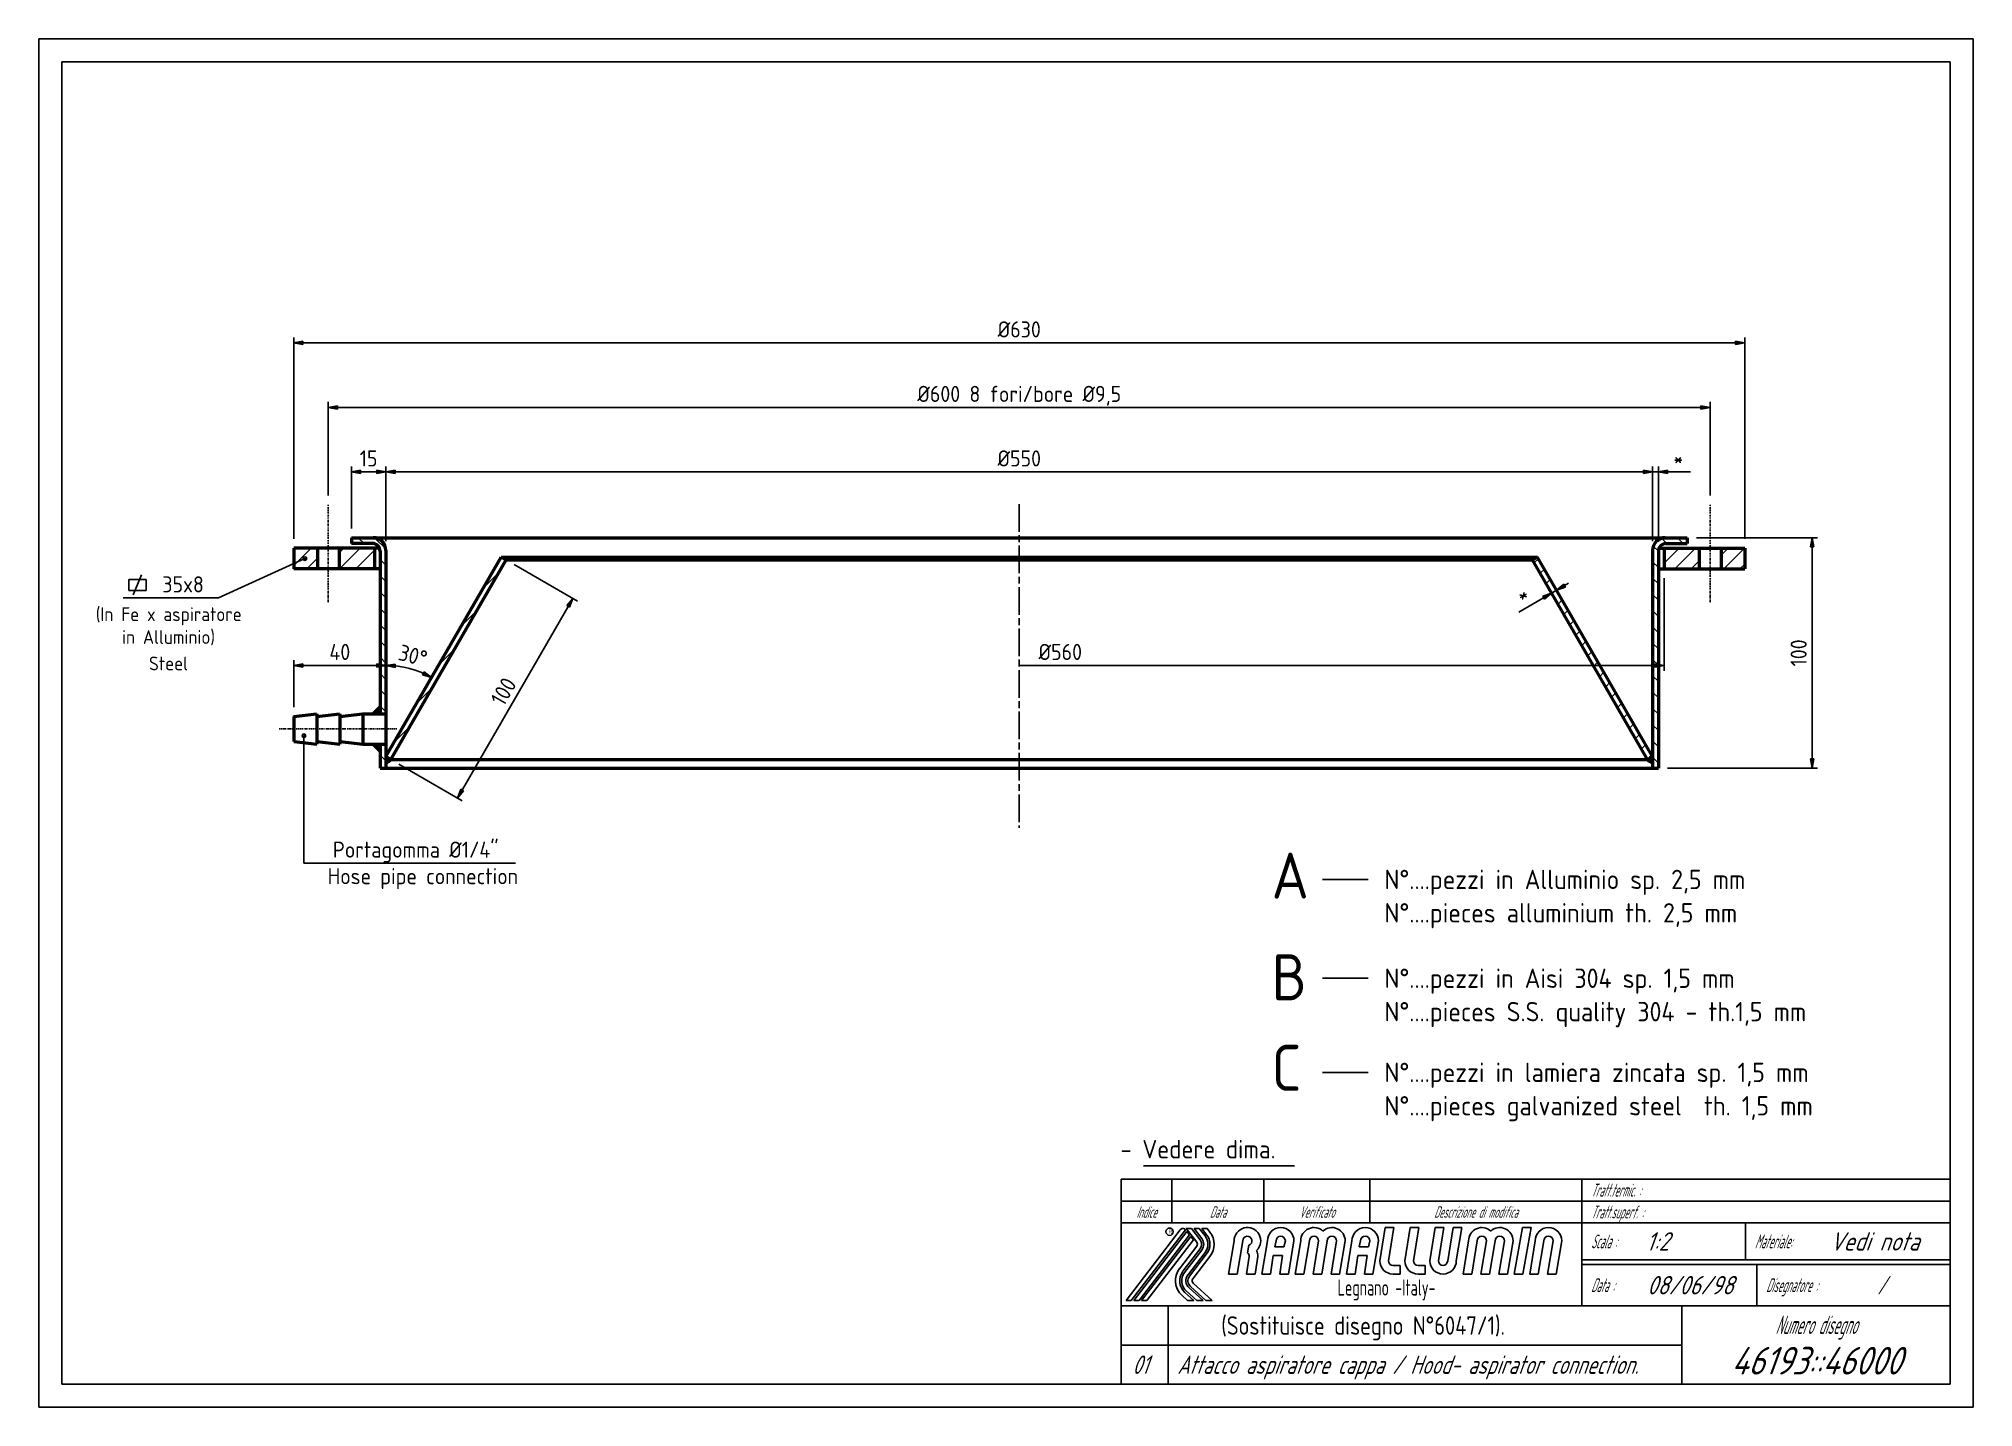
# Model space of a CAD drawing. Header units: millimetres. Extents: x 0 to 840, y 0 to 594.
import ezdxf
from ezdxf.enums import TextEntityAlignment as Align

# ---------------------------------------------------------------- set-up
doc = ezdxf.new("R2010")
doc.units = ezdxf.units.MM
for name, pattern in [('AM_ISO02W050', [7.5, 6, -1.5]), ('AM_ISO08W050', [18, 12, -1.5, 3, -1.5]), ('BORDER', [1.75, 0.5, -0.25, 0.5, -0.25, 0, -0.25]), ('DASHDOT', [1, 0.5, -0.25, 0, -0.25])]:
    doc.linetypes.add(name, pattern=pattern)
doc.layers.add('4', color=7, linetype='Continuous')
for name, color, linetype, lineweight in [('AM_0', 7, 'Continuous', 50), ('AM_3', 6, 'AM_ISO02W050', 25), ('AM_5', 3, 'Continuous', 25), ('AM_7', 4, 'AM_ISO08W050', 25), ('AM_8', 1, 'Continuous', 25)]:
    doc.layers.add(name, color=color, linetype=linetype, lineweight=lineweight)
doc.styles.get("Standard").update_dxf_attribs({"font": 'ISOCP.SHX'})

msp = doc.modelspace()

# ---------------------------------------------------------------- linework, layer by layer
at = {"layer": '4', "color": 3, "linetype": 'Continuous'}
for p, q in [((0, 594), (0, 0)), ((840, 594), (0, 594)), ((840, 0), (840, 594)), ((829.999, 89.5), (469.999, 89.5)), ((495.661, 77.0563), (472.107, 46.3719)), ((497.954, 77.0563), (474.411, 46.3719)), ((498.507, 76.3531), (475.491, 46.3719)), ((498.242, 77.6281), (500.546, 77.6281)), ((498.242, 77.6281), (502.85, 71.6281)), ((499.658, 74.8531), (498.507, 76.3531)), ((500.546, 77.6281), (504.303, 72.725)), ((501.638, 77.6281), (503.93, 77.6281)), ((501.638, 77.6281), (504.987, 73.2594)), ((503.93, 77.6281), (506.438, 74.3844)), ((505.022, 77.6281), (507.315, 77.6281)), ((507.122, 74.9094), (505.022, 77.6281)), ((508.561, 76.0156), (507.315, 77.6281)), ((499.658, 74.8531), (477.795, 46.3719)), ((500.199, 74.1406), (478.887, 46.3719)), ((501.35, 72.6406), (481.179, 46.3719)), ((502.85, 69.8844), (495.399, 60.1531)), ((504.303, 68.7781), (496.838, 59.0469)), ((504.987, 68.225), (497.522, 58.5219)), ((501.35, 72.6406), (500.199, 74.1406)), ((506.438, 67.1281), (498.976, 57.4156)), ((507.122, 66.6125), (499.658, 56.8906)), ((508.561, 65.4969), (501.099, 55.7844)), ((829.999, 64), (669.999, 64)), ((830, 62), (669.999, 62)), ((498.254, 50.4781), (502.815, 46.3719)), ((499.479, 51.8469), (505.538, 46.3719)), ((500.054, 52.4844), (506.822, 46.3719)), ((501.291, 53.825), (509.546, 46.3719)), ((474.411, 46.3719), (472.107, 46.3719)), ((477.795, 46.3719), (475.491, 46.3719)), ((481.179, 46.3719), (478.887, 46.3719)), ((496.454, 48.4906), (498.807, 46.3719)), ((497.679, 49.8406), (501.53, 46.3719)), ((501.53, 46.3719), (498.807, 46.3719)), ((505.538, 46.3719), (502.815, 46.3719)), ((509.546, 46.3719), (506.822, 46.3719)), ((469.999, 27), (713.508, 27)), ((0, 0), (840, 0))]:
    msp.add_line(p, q, dxfattribs=at)
at = {"layer": '4', "color": 7, "linetype": 'Continuous'}
for p, q in [((830, 584), (10, 584)), ((10, 584), (10, 10)), ((830, 10), (830, 584)), ((830, 99), (469.999, 99)), ((469.999, 99), (469.999, 10)), ((491.999, 99), (491.999, 80)), ((531.999, 99), (531.999, 80)), ((577.999, 99), (577.999, 80)), ((669.999, 99), (669.999, 80)), ((829.999, 80), (469.999, 80)), ((584.675, 78.0036), (582.275, 63.6036)), ((584.675, 78.0036), (588.42, 78.0036)), ((586.02, 63.6036), (588.42, 78.0036)), ((595.535, 78.0036), (593.135, 63.6036)), ((595.535, 78.0036), (599.278, 78.0036)), ((596.878, 63.6036), (599.278, 78.0036)), ((606.394, 78.0036), (603.994, 63.6036)), ((606.394, 78.0036), (610.139, 78.0036)), ((607.739, 63.6036), (610.139, 78.0036)), ((611.771, 63.6036), (614.171, 78.0036)), ((614.171, 78.0036), (617.916, 78.0036)), ((617.916, 78.0036), (615.516, 63.6036)), ((644.29, 78.0036), (640.69, 57.8474)), ((644.29, 78.0036), (648.035, 78.0036)), ((648.035, 78.0036), (644.435, 57.8474)), ((669.999, 80), (669.999, 44)), ((741.108, 80), (741.108, 64)), ((519.059, 72.2474), (516.659, 57.8474)), ((522.802, 72.2474), (520.402, 57.8474)), ((525.392, 70.3161), (524.884, 67.067)), ((533.52, 72.2474), (531.12, 57.8474)), ((537.263, 72.2474), (536.663, 69.6318)), ((540.694, 69.6318), (536.663, 69.6318)), ((541.294, 72.2474), (540.694, 69.6318)), ((545.039, 72.2474), (542.639, 57.8474)), ((547.978, 72.2474), (545.578, 57.8474)), ((551.724, 72.2474), (549.324, 57.8474)), ((555.755, 72.2474), (553.355, 57.8474)), ((559.498, 72.2474), (557.098, 57.8474)), ((563.532, 72.2474), (561.132, 57.8474)), ((567.275, 72.2474), (564.875, 57.8474)), ((570.216, 72.2474), (567.816, 57.8474)), ((573.959, 72.2474), (573.359, 69.6318)), ((577.39, 69.6318), (573.359, 69.6318)), ((577.99, 72.2474), (577.39, 69.6318)), ((581.735, 72.2474), (579.335, 57.8474)), ((620.855, 72.2474), (618.455, 57.8474)), ((624.598, 72.2474), (622.198, 57.8474)), ((628.632, 72.2474), (626.232, 57.8474)), ((632.375, 72.2474), (629.975, 57.8474)), ((636.406, 72.2474), (634.006, 57.8474)), ((640.151, 72.2474), (637.751, 57.8474)), ((649.775, 72.2474), (647.375, 57.8474)), ((653.52, 72.2474), (651.12, 57.8474)), ((657.551, 72.2474), (655.151, 57.8474)), ((661.294, 72.2474), (658.894, 57.8474)), ((525.635, 65.4974), (524.435, 57.8474)), ((529.378, 65.4974), (528.178, 57.8474)), ((536.063, 65.9193), (534.863, 57.8474)), ((540.094, 65.9193), (536.063, 65.9193)), ((540.094, 65.9193), (538.894, 57.8474)), ((572.759, 65.9193), (571.559, 57.8474)), ((576.79, 65.9193), (572.759, 65.9193)), ((576.79, 65.9193), (575.59, 57.8474)), ((588.035, 61.588), (591.194, 61.588)), ((591.194, 61.588), (591.194, 57.8474)), ((598.894, 61.588), (602.055, 61.588)), ((602.055, 61.588), (602.055, 57.8474)), ((746, 62), (746, 44)), ((520.402, 57.8474), (516.659, 57.8474)), ((524.435, 57.8474), (528.178, 57.8474)), ((531.12, 57.8474), (534.863, 57.8474)), ((538.894, 57.8474), (542.639, 57.8474)), ((545.578, 57.8474), (549.324, 57.8474)), ((553.355, 57.8474), (557.098, 57.8474)), ((561.132, 57.8474), (564.875, 57.8474)), ((567.816, 57.8474), (571.559, 57.8474)), ((567.816, 57.8474), (570.059, 57.8474)), ((575.59, 57.8474), (578.016, 57.8474)), ((575.59, 57.8474), (579.335, 57.8474)), ((588.035, 57.8474), (591.194, 57.8474)), ((598.894, 57.8474), (602.055, 57.8474)), ((618.455, 57.8474), (622.198, 57.8474)), ((626.232, 57.8474), (629.975, 57.8474)), ((634.006, 57.8474), (637.751, 57.8474)), ((640.69, 57.8474), (644.435, 57.8474)), ((647.375, 57.8474), (651.12, 57.8474)), ((655.151, 57.8474), (658.894, 57.8474)), ((829.999, 44), (469.999, 44)), ((490.399, 10), (490.399, 44)), ((713.508, 44), (713.508, 10)), ((10, 10), (830, 10))]:
    msp.add_line(p, q, dxfattribs=at)
at = {"layer": '4', "color": 3, "linetype": 'Continuous'}
msp.add_circle((491.042, 76.2125), 1.5932, dxfattribs=at)
for centre, radius, start, end in [((496.803, 76.2125), 1.4325, 37.0199, 142.98), ((501.711, 70.7469), 8.6329, 322.545, 37.5534), ((501.711, 70.7469), 1.4288, 322.867, 37.7278), ((501.722, 70.7469), 3.2476, 322.684, 37.5786), ((501.711, 70.7469), 4.1253, 322.479, 37.521), ((501.711, 70.7469), 5.9478, 322.525, 37.6181), ((501.711, 70.7469), 6.8141, 322.547, 37.5782), ((502.25, 54.9125), 8.6444, 142.447, 227.925), ((502.25, 54.9125), 6.8141, 142.547, 227.925), ((502.25, 54.9125), 5.9478, 142.525, 227.966), ((502.25, 54.9125), 4.129, 142.519, 227.858), ((502.238, 54.9125), 3.2553, 142.371, 227.976), ((502.25, 54.9125), 1.4439, 142.386, 227.902)]:
    msp.add_arc(centre, radius, start, end, dxfattribs=at)
at = {"layer": '4', "color": 7, "linetype": 'Continuous'}
for centre, radius, start, end in [((524.82, 72.2474), 5.7609, 313.405, 180), ((539.278, 72.2474), 5.7609, 0, 180), ((553.739, 72.2474), 5.759, 47.375, 180), ((561.516, 72.2474), 5.7609, 0, 132.556), ((575.975, 72.2474), 5.7609, 0, 180), ((626.616, 72.2474), 5.759, 47.375, 180), ((634.39, 72.2474), 5.7609, 0, 132.556), ((655.535, 72.2474), 5.7562, 0, 180), ((524.82, 72.2474), 2.0141, 286.495, 180), ((523.62, 65.4974), 5.7609, 0, 26.4345), ((539.278, 72.2474), 2.0156, 0, 180), ((553.739, 72.2474), 2.0156, 0, 180), ((561.516, 72.2474), 2.0156, 0, 180), ((575.975, 72.2474), 2.0156, 0, 180), ((626.616, 72.2474), 2.0156, 0, 180), ((634.39, 72.2474), 2.0203, 0, 180), ((655.535, 72.2474), 2.0156, 0, 180), ((523.62, 65.4974), 2.0156, 0, 51.1434), ((588.035, 63.6036), 5.7609, 180, 270), ((588.035, 63.6036), 2.0156, 180, 270), ((598.894, 63.6036), 5.7562, 180, 270), ((598.894, 63.6036), 2.0156, 180, 270), ((609.755, 63.6036), 5.7609, 180, 0), ((609.755, 63.6036), 2.0156, 180, 0)]:
    msp.add_arc(centre, radius, start, end, dxfattribs=at)
at = {"layer": 'AM_0', "color": 7, "linetype": 'Continuous'}
for p, q in [((110.756, 372.918), (110.756, 363.918)), ((147.989, 372.918), (110.756, 372.918)), ((121.006, 372.918), (121.006, 363.918)), ((130.506, 372.918), (130.506, 363.918)), ((135.756, 377.418), (715.756, 377.418)), ((135.756, 377.418), (135.756, 374.918)), ((144.956, 374.918), (135.756, 374.918)), ((145.756, 372.918), (145.756, 363.918)), ((148.256, 371.618), (148.256, 300.998)), ((150.756, 371.918), (150.756, 277.418)), ((700.756, 371.918), (700.756, 277.418)), ((703.256, 371.618), (703.256, 277.418)), ((703.523, 372.918), (740.756, 372.918)), ((705.756, 372.918), (705.756, 363.918)), ((706.556, 374.918), (715.756, 374.918)), ((715.756, 377.418), (715.756, 374.918)), ((721.006, 372.918), (721.006, 363.918)), ((730.506, 372.918), (730.506, 363.918)), ((740.756, 372.918), (740.756, 363.918)), ((148.256, 363.918), (110.756, 363.918)), ((150.756, 282.418), (200.756, 369.02)), ((152.921, 281.168), (202.921, 367.77)), ((202.921, 367.77), (200.756, 369.02)), ((200.756, 369.02), (650.756, 369.02)), ((202.921, 367.77), (648.591, 367.77)), ((648.591, 367.77), (650.756, 369.02)), ((698.591, 281.168), (648.591, 367.77)), ((700.756, 282.418), (650.756, 369.02)), ((703.256, 363.918), (740.756, 363.918)), ((145.256, 300.998), (148.256, 303.998)), ((110.756, 299.868), (120.756, 300.998)), ((110.756, 299.868), (110.756, 288.968)), ((120.756, 300.998), (120.756, 287.838)), ((120.756, 299.868), (130.756, 300.998)), ((130.756, 300.998), (130.756, 287.838)), ((130.756, 299.868), (140.756, 300.998)), ((140.756, 300.998), (150.756, 300.998)), ((140.756, 300.998), (140.756, 287.838)), ((110.756, 288.968), (120.756, 287.838)), ((120.756, 288.968), (130.756, 287.838)), ((130.756, 288.968), (140.756, 287.838)), ((140.756, 287.838), (150.756, 287.838)), ((145.256, 287.838), (148.256, 284.838)), ((148.256, 287.838), (148.256, 277.418)), ((148.256, 277.418), (703.256, 277.418)), ((152.921, 281.168), (150.756, 282.418)), ((152.921, 281.168), (698.591, 281.168)), ((698.591, 281.168), (700.756, 282.418))]:
    msp.add_line(p, q, dxfattribs=at)
for centre, radius, start, end in [((144.956, 371.618), 3.3, 0, 90), ((145.256, 371.918), 5.5, 0, 90), ((706.256, 371.918), 5.5, 90, 180), ((706.556, 371.618), 3.3, 90, 180), ((150.756, 282.418), 2.5, 270, 330), ((700.756, 282.418), 2.5, 210, 270)]:
    msp.add_arc(centre, radius, start, end, dxfattribs=at)
at = {"layer": 'AM_3', "color": 3, "linetype": 'Continuous'}
for p, q in [((705.756, 359.918), (705.756, 319.667)), ((110.756, 303.868), (110.756, 324.333)), ((150.756, 322), (110.756, 322))]:
    msp.add_line(p, q, dxfattribs=at)
at = {"layer": 'AM_3', "color": 7, "linetype": 'Continuous'}
for p, q in [((110.756, 322), (114.756, 322.72)), ((114.756, 321.28), (110.756, 322)), ((114.756, 322.72), (114.756, 321.28)), ((146.756, 321.28), (146.756, 322.72)), ((146.756, 322.72), (150.756, 322)), ((150.756, 322), (146.756, 321.28)), ((150.756, 322.001), (154.787, 322.518)), ((154.714, 321.08), (150.756, 322.001)), ((154.787, 322.518), (154.714, 321.08)), ((701.756, 321.28), (701.756, 322.72)), ((701.756, 322.72), (705.756, 322)), ((705.756, 322), (701.756, 321.28)), ((166.658, 317.879), (167.315, 319.161)), ((170.547, 316.698), (166.658, 317.879)), ((167.315, 319.161), (170.547, 316.698))]:
    msp.add_line(p, q, dxfattribs=at)
msp.add_circle((115.141, 291.445), 0.8, dxfattribs=at)
at = {"layer": 'AM_3', "color": 3, "linetype": 'Continuous'}
msp.add_arc((150.756, 282.418), 39.5829, 60, 90, dxfattribs=at)
msp.add_point((115.141, 291.445), dxfattribs=at)
at = {"layer": 'AM_5', "color": 3, "linetype": 'Continuous'}
for p, q in [((110.756, 376.918), (110.756, 464.333)), ((110.756, 462), (740.756, 462)), ((740.756, 376.918), (740.756, 464.333)), ((125.756, 395.755), (125.756, 436.333)), ((125.756, 434), (725.756, 434)), ((725.756, 395.755), (725.756, 436.333)), ((135.756, 381.418), (135.756, 408.333)), ((135.756, 406), (150.756, 406)), ((150.756, 375.918), (150.756, 408.333)), ((150.756, 375.918), (150.756, 408.333)), ((150.756, 406), (700.756, 406)), ((694.756, 406), (700.756, 406)), ((700.756, 375.918), (700.756, 408.333)), ((700.756, 375.918), (700.756, 408.333)), ((700.756, 406), (703.256, 406)), ((703.256, 375.618), (703.256, 408.333)), ((703.256, 406), (717.144, 406)), ((719.756, 377.418), (772.333, 377.418)), ((770, 377.418), (770, 277.418)), ((115.584, 368.348), (78.051, 351.342)), ((206.385, 365.77), (233.913, 349.877)), ((642.598, 345.149), (656.888, 353.399)), ((656.888, 353.399), (659.053, 354.649)), ((659.053, 354.649), (664.249, 357.649)), ((78.051, 351.342), (36.6197, 351.342)), ((181.893, 264.441), (231.893, 351.044)), ((425.756, 322), (705.756, 322)), ((115.141, 291.445), (115.141, 236.192)), ((156.385, 279.168), (183.913, 263.274)), ((707.256, 277.418), (772.333, 277.418)), ((115.141, 236.192), (207.018, 236.192)), ((557.468, 229.1107), (577.306, 229.1107)), ((557.468, 186.2127), (577.306, 186.2127)), ((557.468, 145.3641), (577.306, 145.3641)), ((479.6526, 104.831), (545.3046, 104.831))]:
    msp.add_line(p, q, dxfattribs=at)
at = {"layer": 'AM_5', "color": 7, "linetype": 'Continuous'}
for p, q in [((110.756, 462), (114.756, 462.72)), ((114.756, 461.28), (110.756, 462)), ((114.756, 462.72), (114.756, 461.28)), ((736.756, 461.28), (736.756, 462.72)), ((736.756, 462.72), (740.756, 462)), ((740.756, 462), (736.756, 461.28)), ((125.756, 434), (129.756, 434.72)), ((129.756, 433.28), (125.756, 434)), ((129.756, 434.72), (129.756, 433.28)), ((721.756, 433.28), (721.756, 434.72)), ((721.756, 434.72), (725.756, 434)), ((725.756, 434), (721.756, 433.28)), ((135.756, 406), (139.756, 406.72)), ((139.756, 405.28), (135.756, 406)), ((139.756, 406.72), (139.756, 405.28)), ((146.756, 405.28), (146.756, 406.72)), ((146.756, 406.72), (150.756, 406)), ((150.756, 406), (146.756, 405.28)), ((150.756, 406), (154.756, 406.72)), ((154.756, 405.28), (150.756, 406)), ((154.756, 406.72), (154.756, 405.28)), ((696.756, 405.28), (696.756, 406.72)), ((696.756, 406.72), (700.756, 406)), ((696.756, 405.28), (696.756, 406.72)), ((696.756, 406.72), (700.756, 406)), ((700.756, 406), (696.756, 405.28)), ((700.756, 406), (696.756, 405.28)), ((703.256, 406), (707.256, 406.72)), ((707.256, 405.28), (703.256, 406)), ((707.256, 406.72), (707.256, 405.28)), ((769.28, 373.418), (770, 377.418)), ((770.72, 373.418), (769.28, 373.418)), ((770, 377.418), (770.72, 373.418)), ((41.0709, 352.571), (44.7085, 361.245)), ((39.0709, 359.245), (46.7085, 359.245)), ((39.0709, 354.571), (39.0709, 359.245)), ((46.7085, 354.571), (39.0709, 354.571)), ((46.7085, 359.245), (46.7085, 354.571)), ((653.064, 352.023), (656.888, 353.399)), ((656.888, 353.399), (653.784, 350.776)), ((659.053, 354.649), (662.157, 357.273)), ((662.877, 356.026), (659.053, 354.649)), ((662.157, 357.273), (662.877, 356.026)), ((229.269, 347.939), (231.893, 351.044)), ((230.516, 347.219), (229.269, 347.939)), ((231.893, 351.044), (230.516, 347.219)), ((653.784, 350.776), (653.064, 352.023)), ((770, 277.418), (769.28, 281.418)), ((769.28, 281.418), (770.72, 281.418)), ((770.72, 281.418), (770, 277.418)), ((181.893, 264.441), (183.269, 268.265)), ((184.516, 267.545), (181.893, 264.441)), ((183.269, 268.265), (184.516, 267.545))]:
    msp.add_line(p, q, dxfattribs=at)
msp.add_circle((115.584, 368.348), 0.8, dxfattribs=at)
at = {"layer": 'AM_5', "color": 3, "linetype": 'Continuous'}
msp.add_point((115.584, 368.348), dxfattribs=at)
at = {"layer": 'AM_7', "color": 3, "linetype": 'DASHDOT'}
for p, q in [((125.756, 391.755), (125.756, 348.874)), ((725.756, 391.755), (725.756, 348.874))]:
    msp.add_line(p, q, dxfattribs=at)
at = {"layer": 'AM_7'}
msp.add_line((425.756, 391.989), (425.756, 251.428), dxfattribs=at)
at = {"layer": 'AM_7', "color": 1, "linetype": 'BORDER'}
msp.add_line((104.344, 294.418), (155.509, 294.418), dxfattribs=at)
at = {"layer": 'AM_8', "color": 3, "linetype": 'Continuous'}
for p, q in [((110.756, 365.314), (118.359, 372.918)), ((111.288, 372.918), (110.756, 372.385)), ((130.506, 370.922), (132.502, 372.918)), ((139.573, 372.918), (130.573, 363.918)), ((137.644, 363.918), (145.756, 372.03)), ((141.27, 374.918), (138.77, 377.418)), ((145.876, 377.383), (150.721, 372.538)), ((701.065, 373.737), (703.256, 371.547)), ((706.955, 374.918), (704.685, 377.189)), ((712.329, 372.918), (705.756, 366.345)), ((710.4, 363.918), (719.4, 372.918)), ((711.527, 377.418), (714.027, 374.918)), ((733.542, 372.918), (730.506, 369.881)), ((731.613, 363.918), (740.613, 372.918)), ((121.006, 368.493), (116.431, 363.918)), ((145.756, 364.959), (144.715, 363.918)), ((150.756, 365.432), (148.256, 367.932)), ((199.895, 362.53), (193.065, 355.699)), ((649.331, 366.488), (651.161, 368.318)), ((653.749, 363.836), (651.919, 362.005)), ((703.256, 364.475), (700.756, 366.975)), ((721.006, 367.452), (717.471, 363.918)), ((740.756, 365.989), (738.684, 363.918)), ((148.256, 360.861), (150.756, 358.361)), ((150.756, 351.29), (148.256, 353.79)), ((654.507, 357.523), (656.337, 359.353)), ((658.926, 354.87), (657.096, 353.04)), ((700.756, 359.904), (703.256, 357.404)), ((703.256, 350.333), (700.756, 352.833)), ((148.256, 346.719), (150.756, 344.219)), ((183.406, 338.969), (190.236, 345.799)), ((659.684, 348.557), (661.514, 350.387)), ((664.102, 345.904), (662.272, 344.074)), ((700.756, 345.762), (703.256, 343.262)), ((150.756, 337.148), (148.256, 339.648)), ((664.86, 339.591), (666.69, 341.421)), ((669.278, 336.938), (667.448, 335.108)), ((703.256, 336.191), (700.756, 338.691)), ((148.256, 332.577), (150.756, 330.077)), ((180.577, 329.069), (173.746, 322.239)), ((670.037, 330.625), (671.867, 332.455)), ((674.455, 327.972), (672.625, 326.142)), ((700.756, 331.62), (703.256, 329.12)), ((150.756, 323.006), (148.256, 325.506)), ((675.213, 321.659), (677.043, 323.49)), ((703.256, 322.049), (700.756, 324.549)), ((148.256, 318.435), (150.756, 315.935)), ((150.756, 308.864), (148.256, 311.364)), ((164.087, 305.509), (170.917, 312.339)), ((679.631, 319.007), (677.801, 317.177)), ((680.389, 312.694), (682.219, 314.524)), ((700.756, 317.478), (703.256, 314.978)), ((145.434, 300.998), (148.256, 303.819)), ((148.256, 303.112), (146.142, 300.998)), ((146.849, 300.998), (148.256, 302.405)), ((148.256, 304.293), (150.756, 301.793)), ((684.808, 310.041), (682.977, 308.211)), ((685.566, 303.728), (687.396, 305.558)), ((703.256, 307.907), (700.756, 310.407)), ((700.756, 303.336), (703.256, 300.836)), ((148.256, 301.698), (147.556, 300.998)), ((161.258, 295.608), (154.428, 288.778)), ((689.984, 301.075), (688.154, 299.245)), ((690.742, 294.762), (692.572, 296.592)), ((703.256, 293.765), (700.756, 296.265)), ((148.256, 285.201), (145.619, 287.838)), ((146.326, 287.838), (148.256, 285.908)), ((148.256, 286.615), (147.033, 287.838)), ((147.74, 287.838), (148.256, 287.322)), ((150.568, 287.838), (150.756, 287.65)), ((695.16, 292.109), (693.33, 290.279)), ((695.918, 285.796), (697.749, 287.627)), ((700.756, 289.194), (703.256, 286.694)), ((150.756, 280.579), (148.256, 283.079)), ((150.845, 282.367), (150.756, 282.278)), ((150.756, 281.571), (151.293, 282.108)), ((151.741, 281.849), (150.756, 280.863)), ((150.756, 280.156), (152.19, 281.59)), ((152.638, 281.331), (151.28, 279.973)), ((700.337, 283.144), (698.507, 281.314)), ((700.022, 280.028), (698.775, 281.275)), ((699.224, 281.533), (700.756, 280.001)), ((700.756, 280.708), (699.672, 281.792)), ((700.12, 282.051), (700.756, 281.416)), ((700.756, 282.123), (700.569, 282.31)), ((703.256, 279.623), (700.756, 282.123))]:
    msp.add_line(p, q, dxfattribs=at)

# ---------------------------------------------------------------- texts
for s, p in [('A', (535.3382, 220.7875)), ('B', (535.3382, 176.6593)), ('C', (535.3382, 137.3451))]:
    msp.add_text(s, height=20).set_placement(p)
at = {"layer": '4', "color": 1, "linetype": 'Continuous', "oblique": 20, "width": 0.5}
for s, p in [('Tratt.termic. :', (673.999, 91.45)), ('Tratt.superf. :', (673.999, 81.95))]:
    msp.add_text(s, height=5.6, dxfattribs=at).set_placement(p)
for s, p in [('Indice', (480.999, 82.25)), ('Data', (511.999, 82.25)), ('Verificato', (554.999, 82.25)), ('Descrizione di modifica', (623.999, 82.25))]:
    msp.add_text(s, height=5, dxfattribs=at).set_placement(p, align=Align.CENTER)
at = {"layer": '4', "color": 3, "linetype": 'Continuous'}
msp.add_text('R', height=1.728, dxfattribs=at).set_placement((490.55, 75.3594))
at = {"layer": '4', "color": 2, "linetype": 'Continuous', "oblique": 20}
for s, width, p in [('1:2', 0.9, (697.987, 68)), ('Vedi nota', 0.9, (777.783, 68)), ('01', 0.8, (474.8537, 14.4944)), ('Attacco aspiratore cappa / Hood- aspirator connection.', 0.8, (494.399, 14.4944))]:
    msp.add_text(s, height=8, dxfattribs=dict(at, width=width)).set_placement(p)
at = {"layer": '4', "color": 3, "linetype": 'Continuous', "oblique": 20, "width": 0.5}
for s, p in [('Scala :', (673.999, 69)), ('Materiale:', (745.108, 69)), ('Data :', (673.999, 50)), ('Disegnatore :', (750, 50))]:
    msp.add_text(s, height=6, dxfattribs=at).set_placement(p)
at = {"layer": '4', "color": 3, "linetype": 'Continuous', "width": 0.7}
msp.add_text('Legnano -Italy-', height=7, dxfattribs=at).set_placement((585.244, 48.4909), align=Align.CENTER)
at = {"layer": '4', "color": 2, "linetype": 'Continuous', "oblique": 20, "width": 0.9}
msp.add_text('08/06/98', height=8, dxfattribs=at).set_placement((717.058, 49), align=Align.CENTER)
at = {"layer": '4', "color": 7, "linetype": 'Continuous', "oblique": 20, "width": 0.65}
msp.add_text('/', height=8, dxfattribs=at).set_placement((798.323, 49))
at = {"layer": '4', "color": 7, "linetype": 'Continuous', "width": 0.9}
msp.add_text('(Sostituisce disegno N%%d6047/1).', height=8, dxfattribs=at).set_placement((513.451, 31.4944))
at = {"layer": '4', "color": 3, "linetype": 'Continuous', "oblique": 20, "width": 0.5}
msp.add_text('Numero disegno', height=8, dxfattribs=at).set_placement((771.754, 31.7738), align=Align.CENTER)
at = {"layer": '4', "color": 7, "linetype": 'Continuous', "oblique": 20, "width": 0.9}
msp.add_text('46193::46000', height=12, dxfattribs=at).set_placement((771.754, 14.2149), align=Align.CENTER)
at = {"layer": 'AM_3', "color": 2, "linetype": 'Continuous'}
for s, p in [('%%c630', (425.756, 464.333)), ('%%C600 8 fori/bore %%C9,5', (425.756, 436.333)), ('%%c550', (425.756, 408.333)), ('40', (130.756, 324.333))]:
    msp.add_text(s, height=7, dxfattribs=at).set_placement(p, align=Align.CENTER)
for s, rotation, p in [('30%%d', 345, (161.604, 322.906)), ('100', 60, (204.872, 308.909))]:
    msp.add_text(s, height=7, rotation=rotation, dxfattribs=at).set_placement(p, align=Align.CENTER)
at = {"layer": 'AM_5', "color": 2, "linetype": 'Continuous'}
for s, height, p in [('15', 7, (143.256, 408.333)), ('*', 7, (711.894, 408.333)), ('(In Fe x aspiratore', 6, (56.4678, 341.22)), ('in Alluminio)', 6, (56.3741, 331.319)), ('%%c560', 7, (443.57, 324.333)), ('Steel', 6, (56.3741, 319.8565))]:
    msp.add_text(s, height=height, dxfattribs=at).set_placement(p, align=Align.CENTER)
for s, rotation, p in [('  35x8', 0, (58.7018, 353.675)), ('*', 30, (645.978, 349.795)), ('100', 90, (767.667, 327.418)), ('Portagomma %%c1/4"', 0.0000005, (163.705, 238.526)), ('Hose pipe connection', 0.0000005, (166.8229, 227.0241))]:
    msp.add_text(s, height=7, rotation=rotation, dxfattribs=at).set_placement(p, align=Align.CENTER)
for s, height, p in [('N%%D....pezzi in Alluminio sp. 2,5 mm', 8.4, (584.326, 224.9107)), ('N%%D....pieces alluminium th. 2,5 mm', 8.4, (584.326, 210.416)), ('N%%D....pezzi in Aisi 304 sp. 1,5 mm', 8.4, (584.326, 182.0127)), ('N%%D....pieces S.S. quality 304 - th.1,5 mm', 8.4, (584.326, 167.518)), ('N%%D....pezzi in lamiera zincata sp. 1,5 mm', 8.4, (584.326, 141.1641)), ('N%%D....pieces galvanized steel  th. 1,5 mm', 8.4, (584.326, 126.6694)), ('- Vedere dima.', 8, (469.7156, 108.025))]:
    msp.add_text(s, height=height, dxfattribs=at).set_placement(p)

doc.saveas('drawing.dxf')
